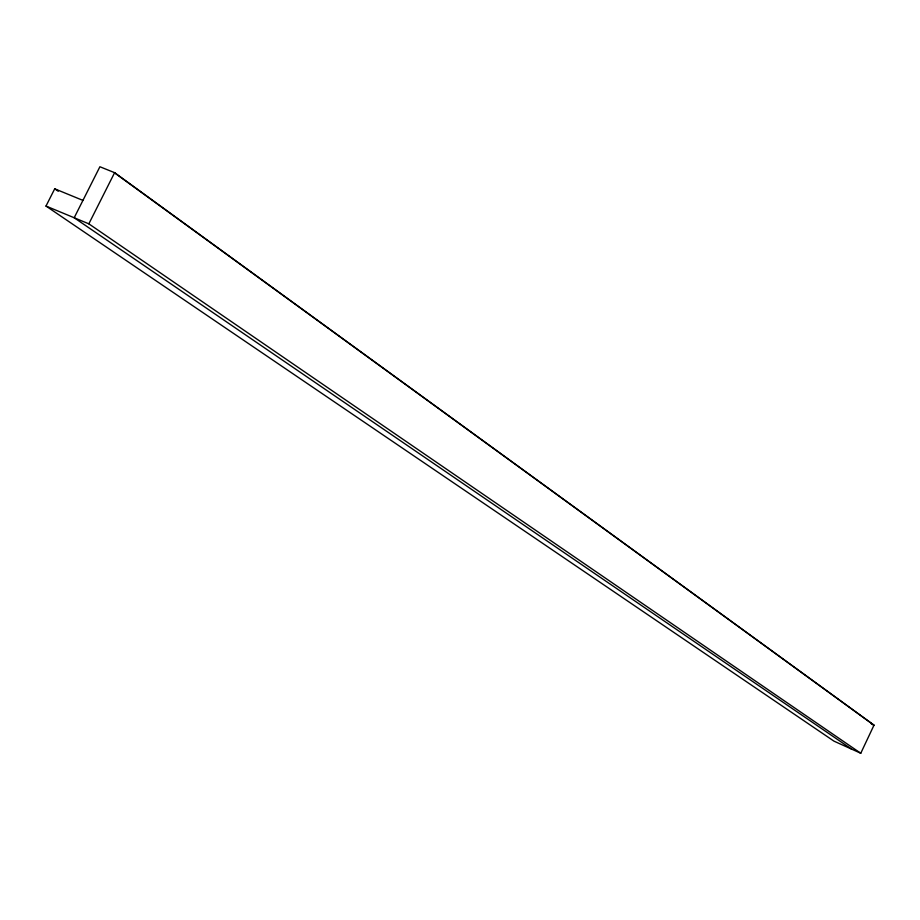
<?xml version="1.0" encoding="UTF-8"?>
<svg xmlns="http://www.w3.org/2000/svg" width="920" height="920" viewBox="0 0 920 920"><rect width="100%" height="100%" fill="white"/><g stroke="black" fill="none" stroke-linecap="round" stroke-linejoin="round"><path stroke-width="1.38" d="M82.938 200.399L54.717 188.807L46 206.057L833.957 741.14L860.763 753.25L874 725.178L114.609 172.672L99.9 166.75L74.186 217.764L851.621 749.121M860.763 753.25L88.837 223.836L114.609 172.672M46 206.057L88.837 223.836M871.389 724.017L874 725.178L114.528 172.822M54.717 188.807L58.259 191.256"/></g></svg>
